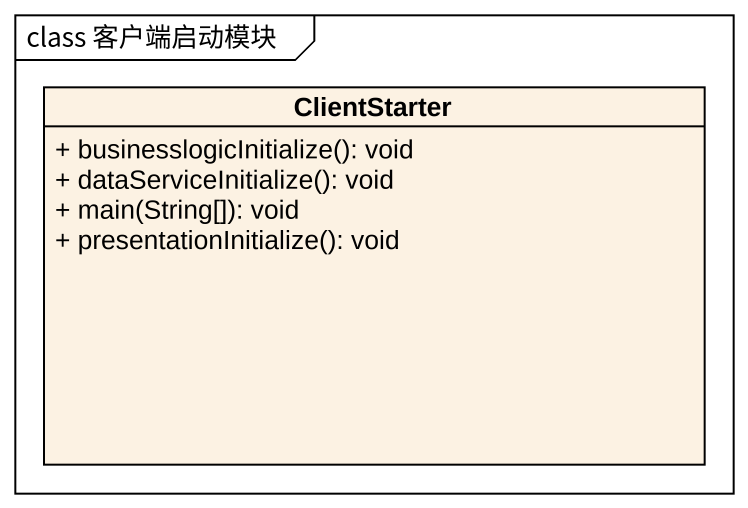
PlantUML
@startuml
mainframe class 客户端启动模块
hide circle
hide empty members
skinparam classAttributeIconSize 0
class ClientStarter {
  + businesslogicInitialize(): void
  + dataServiceInitialize(): void
  + main(String[]): void
  + presentationInitialize(): void
}
@enduml
